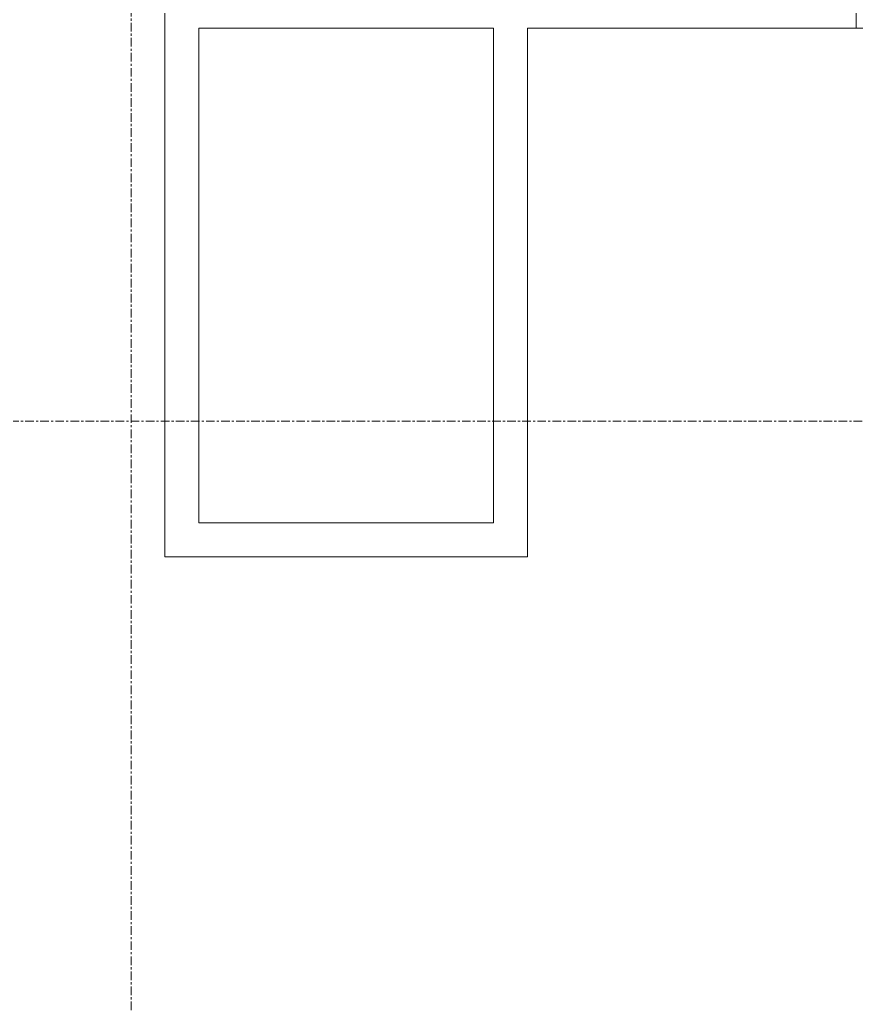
# Model space of a CAD drawing. Header units: millimetres. Extents: x -21807 to 29780, y -1565 to 60640.
# Drawn here: x -20213 to -18979, y 43568 to 45029 of the extents above; entities that cross this region are included whole.
import ezdxf

# ---------------------------------------------------------------- set-up
doc = ezdxf.new("R2010")
doc.units = ezdxf.units.MM
doc.linetypes.add('Grid Line', pattern=[22.225, 12.7, -3.175, 3.175, -3.175])
doc.layers.add('A-GLAZ', color=7, linetype='Continuous', lineweight=9, true_color=0x00007f)
doc.layers.add('A-WALL', color=7, linetype='Continuous', lineweight=9)
doc.layers.add('S-GRID', color=7, linetype='Continuous', lineweight=9)

# ---------------------------------------------------------------- blocks, each defined once
blk = doc.blocks.new('AK_OViewTuongPanel - 1000x1200-V15-MẶT BẰNG PHÂN VÙNG NHIỆT ĐỘ _ ĐỘ ẨM')
at = {"layer": 'A-GLAZ', "color": 254, "lineweight": 13, "true_color": 0xe0e0ef}
for p, q in [((-515, 25), (-500, 25)), ((-500, 25), (-500, 5)), ((500, 25), (515, 25)), ((500, 5), (500, 25)), ((500, -5), (-500, -5)), ((500, -25), (-500, -25))]:
    blk.add_line(p, q, dxfattribs=at)
at = {"layer": 'A-GLAZ', "color": 7, "lineweight": 13, "true_color": 0xececf5}
for p, q in [((-515, 0), (-515, 25)), ((515, 25), (515, 0)), ((-500, 0), (-500, 5)), ((-500, 5), (-500, 0)), ((500, 5), (500, 0)), ((500, 0), (500, 5)), ((-500, -5), (-500, -25)), ((500, -25), (500, -5)), ((-500, -25), (-515, -25)), ((515, -25), (500, -25))]:
    blk.add_line(p, q, dxfattribs=at)
at = {"layer": 'A-GLAZ', "color": 9, "lineweight": 13, "true_color": 0xaaaad4}
for p, q in [((-515, 25), (-515, 0)), ((-500, 25), (-515, 25)), ((500, 25), (-500, 25)), ((-500, 0), (-500, 25)), ((515, 25), (500, 25)), ((500, 25), (500, 0)), ((515, 0), (515, 25)), ((500, 5), (-500, 5)), ((-500, 5), (-500, 0)), ((500, 0), (500, 5))]:
    blk.add_line(p, q, dxfattribs=at)
at = {"layer": 'A-GLAZ', "color": 254, "lineweight": 13, "true_color": 0xcccce5}
for p, q in [((-500, 25), (500, 25)), ((-500, 5), (500, 5)), ((-515, 0), (-515, -25)), ((-500, 0), (-500, -5)), ((-500, -25), (-500, 0)), ((-500, -5), (500, -5)), ((500, -5), (500, 0)), ((500, 0), (500, -25)), ((515, -25), (515, 0)), ((-515, -25), (-500, -25)), ((-500, -25), (500, -25)), ((500, -25), (515, -25))]:
    blk.add_line(p, q, dxfattribs=at)
at = {"layer": 'A-GLAZ', "color": 7, "lineweight": 13, "true_color": 0xf3f3f9}
for p, q in [((-515, -25), (-515, 0)), ((-500, -5), (-500, 0)), ((-500, 0), (-500, -5)), ((500, 0), (500, -5)), ((500, -5), (500, 0)), ((515, 0), (515, -25))]:
    blk.add_line(p, q, dxfattribs=at)
blk = doc.blocks.new('AK-SGS-M3-A_rvt-1-MẶT BẰNG PHÂN VÙNG NHIỆT ĐỘ _ ĐỘ ẨM')
at = {"layer": 'A-WALL', "color": 253, "lineweight": 13, "true_color": 0xaaaaaa}
for p, q in [((-19998.6, 45041.9), (-19998.6, 44286.9)), ((-19948.6, 45016.9), (-19513.6, 45016.9)), ((-19948.6, 44286.9), (-19948.6, 45016.9)), ((-19513.6, 45016.9), (-19513.6, 44286.9)), ((-19463.6, 45016.9), (-18978.6, 45016.9)), ((-19463.6, 44236.9), (-19463.6, 45016.9)), ((-19998.6, 44286.9), (-19998.6, 44236.9)), ((-19513.6, 44286.9), (-19948.6, 44286.9)), ((-19998.6, 44236.9), (-19513.6, 44236.9)), ((-19513.6, 44236.9), (-19463.6, 44236.9))]:
    blk.add_line(p, q, dxfattribs=at)
at = {"layer": 'A-WALL', "color": 254, "lineweight": 13, "true_color": 0xcccccc}
for p, q in [((-19998.6, 45041.9), (-19998.6, 44286.9)), ((-19948.6, 45016.9), (-19513.6, 45016.9)), ((-19948.6, 44286.9), (-19948.6, 45016.9)), ((-19513.6, 45016.9), (-19513.6, 44286.9)), ((-19463.6, 45016.9), (-18978.6, 45016.9)), ((-19463.6, 44236.9), (-19463.6, 45016.9)), ((-19998.6, 44236.9), (-19998.6, 44286.9)), ((-19513.6, 44286.9), (-19948.6, 44286.9)), ((-19998.6, 44236.9), (-19513.6, 44236.9)), ((-19463.6, 44236.9), (-19513.6, 44236.9))]:
    blk.add_line(p, q, dxfattribs=at)
at = {"layer": 'A-WALL', "color": 254, "lineweight": 13, "true_color": 0xe0e0e0}
for p, q in [((-18978.6, 45016.9), (-18978.6, 45041.9)), ((-18963.6, 45016.9), (-18978.6, 45016.9))]:
    blk.add_line(p, q, dxfattribs=at)
at = {"layer": 'A-WALL', "color": 7, "lineweight": 13, "true_color": 0xececec}
blk.add_line((-18978.6, 45016.9), (-18978.6, 45041.9), dxfattribs=at)
at = {"layer": 'A-GLAZ', "color": 9, "lineweight": 13, "true_color": 0xaaaad4, "rotation": 180}
blk.add_blockref('AK_OViewTuongPanel - 1000x1200-V15-MẶT BẰNG PHÂN VÙNG NHIỆT ĐỘ _ ĐỘ ẨM', (-18463.6, 45041.9), dxfattribs=at)

msp = doc.modelspace()

# ---------------------------------------------------------------- linework, layer by layer
at = {"layer": 'S-GRID', "linetype": 'Grid Line'}
for p, q in [((-20048.6, 43567.6), (-20048.6, 59870.5)), ((15901.4, 44436.9), (-21036.6, 44436.9))]:
    msp.add_line(p, q, dxfattribs=at)

# ---------------------------------------------------------------- block references
at = {"lineweight": 5}
msp.add_blockref('AK-SGS-M3-A_rvt-1-MẶT BẰNG PHÂN VÙNG NHIỆT ĐỘ _ ĐỘ ẨM', (0, 0), dxfattribs=at)

doc.saveas('drawing.dxf')
